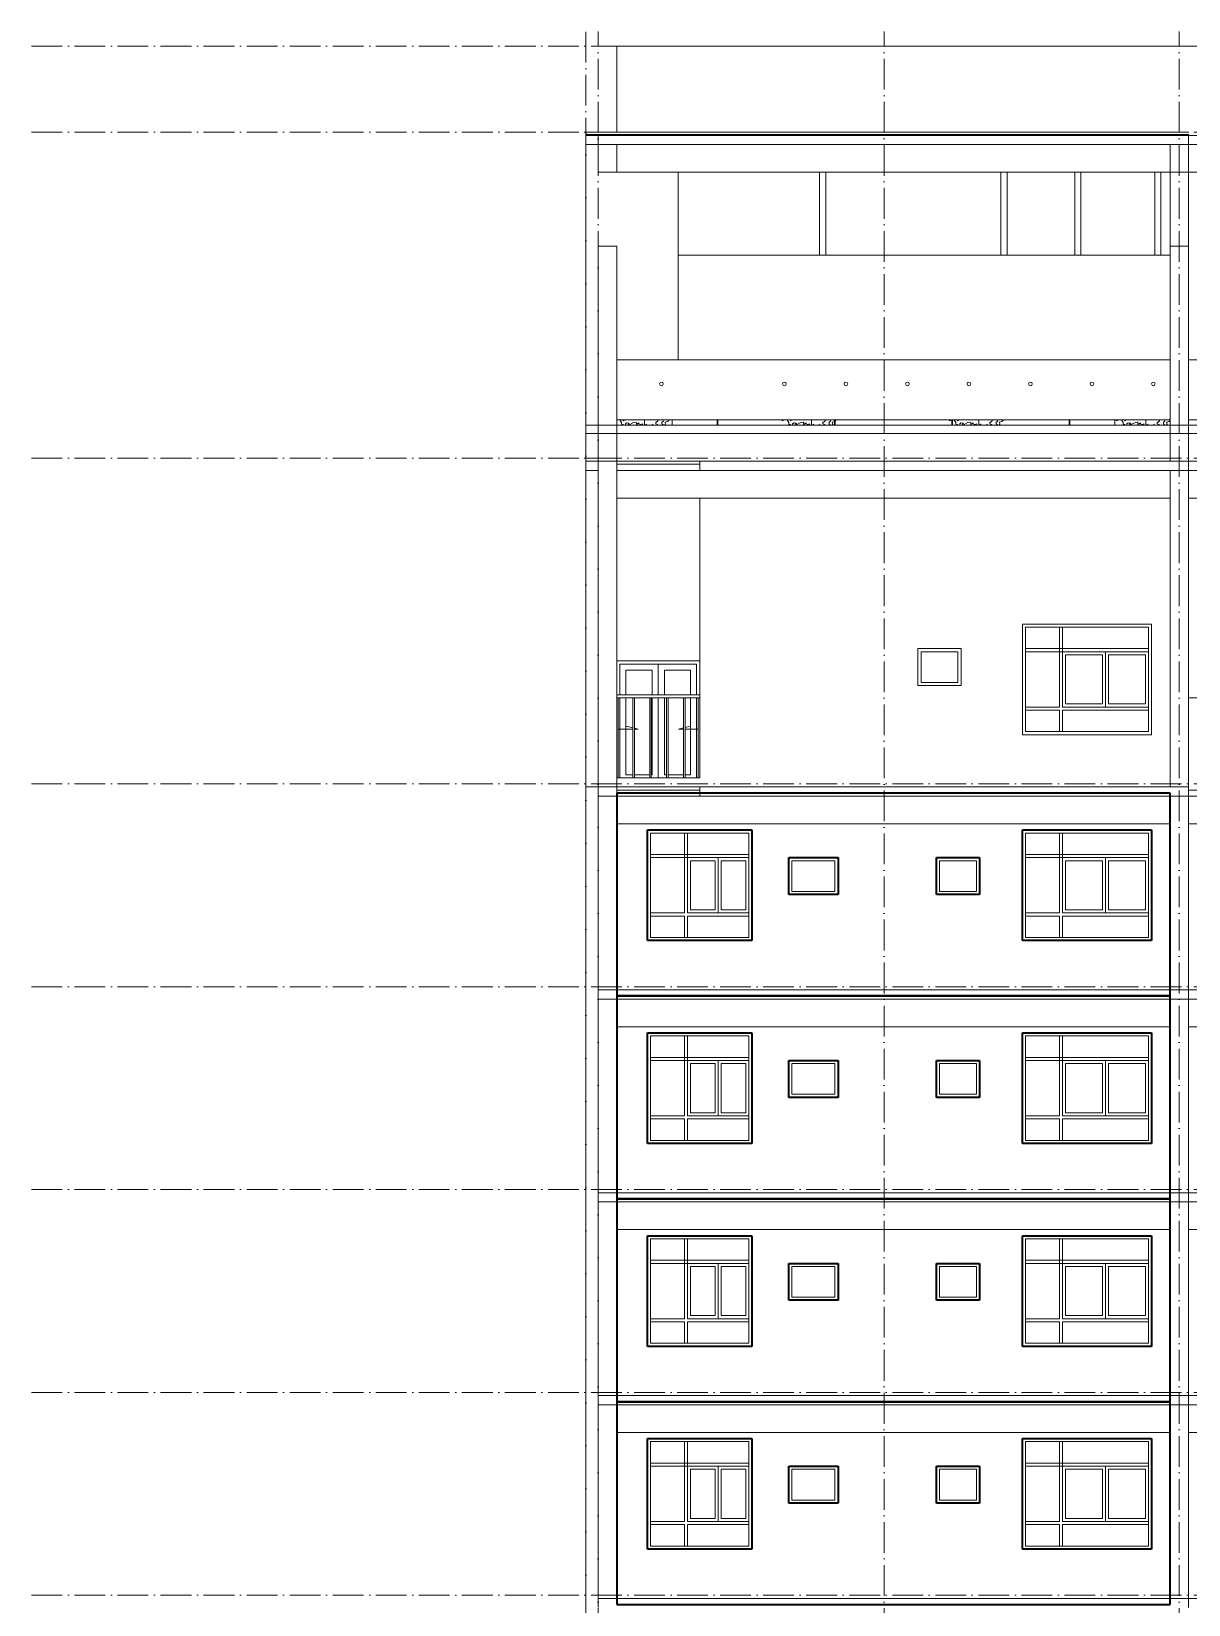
# Model space of a CAD drawing. Header units: millimetres. Extents: x -8482 to 130249, y -7482 to 93550.
# Drawn here: x 68842 to 87661, y 67950 to 93540 of the extents above; entities that cross this region are included whole.
import ezdxf

# ---------------------------------------------------------------- set-up
doc = ezdxf.new("R2010")
doc.units = ezdxf.units.MM
doc.linetypes.add('Grid Line', pattern=[14, 10, -2, 0, -2])
for name, color, linetype, lineweight in [('CUA', 31, 'Continuous', 9), ('L-SITE', 91, 'Continuous', 5), ('NET CAT', 3, 'Continuous', 5), ('NET CATConcrete', 3, 'Continuous', 5), ('NET THAY 1', 41, 'Continuous', 5), ('NET THAY 2', 55, 'Continuous', 5), ('NET-THAY', 2, 'Continuous', 9), ('TRUC', 225, 'Continuous', 5)]:
    doc.layers.add(name, color=color, linetype=linetype, lineweight=lineweight)

# ---------------------------------------------------------------- blocks, each defined once
blk = doc.blocks.new('X-PHONG NGU 2 - X-PHONG NGU 2_Recovery_-378306-MẶT ĐỨNG TRỤC Q-A')
at = {"layer": 'CUA', "color": 7}
for p, q in [((-35500, 83900), (-35500, 82100)), ((-33400, 83900), (-35500, 83900)), ((-35450, 83850), (-33450, 83850)), ((-35450, 82150), (-35450, 83850)), ((-34850, 83850), (-34900, 83850)), ((-34900, 83850), (-34900, 82550)), ((-34850, 82550), (-34850, 83850)), ((-33450, 83850), (-33450, 82150)), ((-33400, 82100), (-33400, 83900)), ((-33450, 83500), (-35450, 83500)), ((-35450, 83500), (-35450, 83450)), ((-35450, 83450), (-33450, 83450)), ((-34150, 83450), (-34850, 83450)), ((-34850, 83450), (-34850, 82550)), ((-34150, 82550), (-34150, 83450)), ((-33450, 83450), (-33450, 83500)), ((-34800, 82600), (-34800, 83400)), ((-34800, 83400), (-34200, 83400)), ((-34200, 83400), (-34200, 82600)), ((-34100, 83400), (-33500, 83400)), ((-34100, 82600), (-34100, 83400)), ((-33500, 83400), (-33500, 82600)), ((-34900, 82550), (-35450, 82550)), ((-35450, 82550), (-35450, 82500)), ((-35450, 82500), (-34900, 82500)), ((-34900, 82500), (-34900, 82150)), ((-33450, 82550), (-34850, 82550)), ((-34850, 82550), (-34150, 82550)), ((-34850, 82150), (-34850, 82500)), ((-34850, 82500), (-33450, 82500)), ((-34200, 82600), (-34800, 82600)), ((-33500, 82600), (-34100, 82600)), ((-33450, 82500), (-33450, 82550)), ((-33450, 82150), (-35450, 82150)), ((-34900, 82150), (-34850, 82150)), ((-35500, 82100), (-33400, 82100))]:
    blk.add_line(p, q, dxfattribs=at)
blk = doc.blocks.new('CUA LO GIA _LUA_ - CUA LO GIA 1350-588160-MẶT ĐỨNG TRỤC Q-A')
at = {"layer": 'CUA', "color": 7}
for p, q in [((-41425, 83250), (-42050, 83250)), ((-42050, 83250), (-42050, 82750)), ((-42050, 83250), (-40800, 83250)), ((-42050, 82750), (-42050, 83250)), ((-41425, 82750), (-41425, 83250)), ((-40800, 83250), (-40800, 82750)), ((-41950, 82750), (-41950, 83150)), ((-41950, 83150), (-41525, 83150)), ((-41525, 83150), (-41525, 82750)), ((-41325, 83150), (-40900, 83150)), ((-41325, 82750), (-41325, 83150)), ((-40900, 83150), (-40900, 82750)), ((-42050, 82700), (-42050, 81400)), ((-42050, 81400), (-42050, 82700)), ((-41950, 81450), (-41950, 82700)), ((-41525, 82700), (-41525, 81450)), ((-41425, 81400), (-41425, 82700)), ((-41325, 81450), (-41325, 82700)), ((-40900, 82700), (-40900, 81450)), ((-40800, 82700), (-40800, 81400)), ((-42075, 82189), (-41838, 82189)), ((-41838, 82211), (-41946, 82240)), ((-41753, 82189), (-41813, 82205)), ((-41813, 82189), (-41753, 82189)), ((-41097, 82189), (-41013, 82211)), ((-41013, 82189), (-41097, 82189)), ((-40988, 82218), (-40904, 82240)), ((-40775, 82189), (-40988, 82189)), ((-41838, 81450), (-41950, 81450)), ((-41563, 81450), (-41813, 81450)), ((-41525, 81450), (-41538, 81450)), ((-41288, 81450), (-41325, 81450)), ((-41013, 81450), (-41263, 81450)), ((-40900, 81450), (-40988, 81450))]:
    blk.add_line(p, q, dxfattribs=at)
blk = doc.blocks.new('Railing - 25mm-666288-MẶT ĐỨNG TRỤC Q-A')
at = {"layer": 'NET THAY 2', "color": 10}
for p, q in [((-41012.573524, 81400), (-41012.573524, 82700)), ((-40987.573524, 81400), (-40987.573524, 82700))]:
    blk.add_line(p, q, dxfattribs=at)
blk = doc.blocks.new('Railing - 25mm-V420-MẶT ĐỨNG TRỤC Q-A')
at = {"layer": 'NET THAY 2', "color": 10}
blk.add_line((-42075.073524, 81400), (-42075.073524, 82700), dxfattribs=at)
blk = doc.blocks.new('Railing - Railing-493335-MẶT ĐỨNG TRỤC Q-A')
for name, p in [('Railing - 25mm-V420-MẶT ĐỨNG TRỤC Q-A', (0, 0)), ('Railing - 25mm-666288-MẶT ĐỨNG TRỤC Q-A', (-825, 0)), ('Railing - 25mm-666288-MẶT ĐỨNG TRỤC Q-A', (-550, 0)), ('Railing - 25mm-666288-MẶT ĐỨNG TRỤC Q-A', (-275, 0)), ('Railing - 25mm-666288-MẶT ĐỨNG TRỤC Q-A', (0, 0)), ('Railing - 25mm-666288-MẶT ĐỨNG TRỤC Q-A', (238, 0))]:
    blk.add_blockref(name, p)
blk = doc.blocks.new('Top Rail Type - Top Rail_Internal_-493478-MẶT ĐỨNG TRỤC Q-A')
at = {"layer": 'NET THAY 1', "color": 10}
for p, q in [((-40750, 82750), (-42100, 82750)), ((-40750, 82700), (-42100, 82700)), ((-40750, 82750), (-40750, 82700))]:
    blk.add_line(p, q, dxfattribs=at)
blk = doc.blocks.new('X-PHONG WC - X-PHONG WC 700-504227-MẶT ĐỨNG TRỤC Q-A')
at = {"layer": 'CUA', "color": 7}
for p, q in [((-36500, 83500), (-37200, 83500)), ((-37200, 83500), (-37200, 82900)), ((-37150, 82950), (-37150, 83450)), ((-37150, 83450), (-36550, 83450)), ((-36550, 83450), (-36550, 82950)), ((-36500, 82900), (-36500, 83500)), ((-36550, 82950), (-37150, 82950)), ((-37200, 82900), (-36500, 82900))]:
    blk.add_line(p, q, dxfattribs=at)
blk = doc.blocks.new('Railing - NBS_RailInfillPnl_Post-V421-MẶT ĐỨNG TRỤC Q-A')
at = {"layer": 'NET THAY 2', "color": 10}
for p, q in [((-29357, 81920), (-29367, 81920)), ((-29367, 81920), (-29367, 81835)), ((-29357, 81835), (-29357, 81920))]:
    blk.add_line(p, q, dxfattribs=at)
blk = doc.blocks.new('Railing - NBS_RailInfillPnl_Post-V422-MẶT ĐỨNG TRỤC Q-A')
at = {"layer": 'NET THAY 2', "color": 10}
for p, q in [((-21717, 82700), (-21717, 81835)), ((-21743, 81835), (-21743, 81920))]:
    blk.add_line(p, q, dxfattribs=at)
blk = doc.blocks.new('Railing - Railing-542844-MẶT ĐỨNG TRỤC Q-A')
at = {"layer": 'NET THAY 1', "color": 10}
for p, q in [((-42600, 87135), (-42400, 87135)), ((-42600, 87135), (-42600, 87000)), ((-42400, 87135), (-32800, 87135)), ((-42400, 87135), (-42400, 87000)), ((-32800, 87135), (-32800, 87000)), ((-32800, 87135), (-31000, 87135)), ((-31000, 87135), (-31000, 87000)), ((-42400, 87000), (-42600, 87000)), ((-32800, 87000), (-42400, 87000)), ((-31000, 87000), (-32800, 87000))]:
    blk.add_line(p, q, dxfattribs=at)
for name, p in [('Railing - NBS_RailInfillPnl_Post-V422-MẶT ĐỨNG TRỤC Q-A', (-9300, 5300)), ('Railing - NBS_RailInfillPnl_Post-V421-MẶT ĐỨNG TRỤC Q-A', (-11100, 5300)), ('Railing - NBS_RailInfillPnl_Post-V421-MẶT ĐỨNG TRỤC Q-A', (-9192, 5300)), ('Railing - NBS_RailInfillPnl_Post-V421-MẶT ĐỨNG TRỤC Q-A', (-7284, 5300)), ('Railing - NBS_RailInfillPnl_Post-V421-MẶT ĐỨNG TRỤC Q-A', (-5376, 5300))]:
    blk.add_blockref(name, p)
blk = doc.blocks.new('Top Rail Type - Top Rail_Internal_-542854-MẶT ĐỨNG TRỤC Q-A')
at = {"layer": 'NET THAY 1', "color": 10}
for p, q in [((-42100, 88200), (-33100, 88200)), ((-32800, 88200), (-31019, 88200)), ((-31019, 88200), (-31019, 87220)), ((-42100, 87220), (-40467, 87220)), ((-40457, 87220), (-38559, 87220)), ((-38549, 87220), (-36651, 87220)), ((-36641, 87220), (-34743, 87220)), ((-34733, 87220), (-33100, 87220)), ((-32800, 87220), (-31019, 87220))]:
    blk.add_line(p, q, dxfattribs=at)
blk = doc.blocks.new('ALB-RAILING 32 - ALB-BALUSTER-537417-MẶT ĐỨNG TRỤC Q-A')
at = {"layer": 'NET THAY 1', "color": 10}
for start, end in [(0, 180), (180, 0)]:
    blk.add_arc((-31972, 87807), 30, start, end, dxfattribs=at)
blk = doc.blocks.new('CAY XANH 1 - CAY XANH_dwg-V438-MẶT ĐỨNG TRỤC Q-A')
at = {"layer": 'L-SITE'}
blk.add_line((-33494, 87135), (-33494, 87150), dxfattribs=at)
at = {"layer": 'L-SITE', "flags": 128}
for points in [[(-33494, 87150), (-33494, 87166), (-33494, 87184), (-33494, 87212), (-33494, 87220)], [(-33494, 87220), (-33494, 87209), (-33494, 87212), (-33494, 87220)], [(-33494, 87220), (-33494, 87209), (-33494, 87188), (-33494, 87190), (-33494, 87163), (-33494, 87147), (-33494, 87135)], [(-33494, 87220), (-33494, 87209), (-33494, 87220)], [(-33494, 87220), (-33494, 87203), (-33494, 87188), (-33494, 87160), (-33494, 87147), (-33494, 87135)], [(-33494, 87135), (-33494, 87157), (-33494, 87190), (-33494, 87200), (-33494, 87218)], [(-33494, 87135), (-33494, 87172), (-33494, 87185), (-33494, 87181), (-33494, 87135)], [(-33494, 87172), (-33494, 87175), (-33494, 87162), (-33494, 87150), (-33494, 87138), (-33494, 87135)], [(-33494, 87135), (-33494, 87160), (-33494, 87147), (-33494, 87163), (-33494, 87175), (-33494, 87160), (-33494, 87135)], [(-33494, 87135), (-33494, 87159), (-33494, 87162), (-33494, 87172)], [(-33494, 87135), (-33494, 87153), (-33494, 87135)], [(-33494, 87135), (-33494, 87150), (-33494, 87135)]]:
    blk.add_lwpolyline(points, dxfattribs=at)
blk = doc.blocks.new('CAY XANH 1 - CAY XANH_dwg-V439-MẶT ĐỨNG TRỤC Q-A')
at = {"layer": 'L-SITE'}
blk.add_line((-33100, 87218), (-33103, 87220), dxfattribs=at)
at = {"layer": 'L-SITE', "flags": 128}
for points in [[(-33975, 87220), (-33970, 87206), (-33942, 87218)], [(-33837, 87135), (-33837, 87147), (-33862, 87147), (-33865, 87163), (-33865, 87181), (-33886, 87209), (-33886, 87220)], [(-33844, 87220), (-33834, 87206), (-33825, 87209), (-33822, 87220)], [(-33750, 87169), (-33784, 87172), (-33803, 87159), (-33803, 87147), (-33797, 87135)], [(-33759, 87135), (-33759, 87156), (-33741, 87159), (-33750, 87169)], [(-33628, 87135), (-33620, 87169), (-33629, 87182), (-33669, 87178), (-33753, 87135)], [(-33525, 87135), (-33527, 87157), (-33555, 87144), (-33583, 87160), (-33583, 87172), (-33604, 87157), (-33602, 87135)], [(-33456, 87135), (-33462, 87151), (-33477, 87135)], [(-33348, 87135), (-33363, 87147), (-33382, 87135)], [(-33273, 87220), (-33273, 87206), (-33295, 87185), (-33310, 87187), (-33310, 87160), (-33279, 87144), (-33275, 87135)], [(-33192, 87220), (-33183, 87200), (-33208, 87185), (-33208, 87157), (-33196, 87144), (-33177, 87135)], [(-33161, 87135), (-33149, 87154), (-33158, 87187), (-33115, 87197), (-33100, 87212)]]:
    blk.add_lwpolyline(points, dxfattribs=at)
blk = doc.blocks.new('CAY XANH 1 - CAY XANH 1-V440-MẶT ĐỨNG TRỤC Q-A')
for name in ['CAY XANH 1 - CAY XANH_dwg-V439-MẶT ĐỨNG TRỤC Q-A', 'CAY XANH 1 - CAY XANH_dwg-V438-MẶT ĐỨNG TRỤC Q-A']:
    blk.add_blockref(name, (0, 0))
blk = doc.blocks.new('CAY XANH 1 - CAY XANH_dwg-V441-MẶT ĐỨNG TRỤC Q-A')
at = {"layer": 'L-SITE', "flags": 128}
for points in [[(-41993, 87135), (-41993, 87147), (-42018, 87147), (-42021, 87163), (-42021, 87181), (-42042, 87209), (-42042, 87220)], [(-42000, 87220), (-41990, 87206), (-41981, 87209), (-41978, 87220)], [(-41906, 87169), (-41940, 87172), (-41959, 87159), (-41959, 87147), (-41953, 87135)], [(-41915, 87135), (-41915, 87156), (-41897, 87159), (-41906, 87169)], [(-41784, 87135), (-41776, 87169), (-41785, 87182), (-41826, 87178), (-41909, 87135)], [(-41681, 87135), (-41683, 87157), (-41711, 87144), (-41739, 87160), (-41739, 87172), (-41760, 87157), (-41758, 87135)], [(-41612, 87135), (-41618, 87151), (-41633, 87135)], [(-41504, 87135), (-41519, 87147), (-41538, 87135)], [(-41429, 87220), (-41429, 87206), (-41451, 87185), (-41466, 87187), (-41466, 87160), (-41435, 87144), (-41431, 87135)], [(-41348, 87220), (-41339, 87200), (-41364, 87185), (-41364, 87157), (-41352, 87144), (-41333, 87135)], [(-41317, 87135), (-41305, 87154), (-41314, 87187), (-41271, 87197), (-41253, 87215), (-41259, 87220)]]:
    blk.add_lwpolyline(points, dxfattribs=at)
blk = doc.blocks.new('CAY XANH 1 - CAY XANH 1-V442-MẶT ĐỨNG TRỤC Q-A')
for name, p in [('CAY XANH 1 - CAY XANH_dwg-V441-MẶT ĐỨNG TRỤC Q-A', (0, 0)), ('CAY XANH 1 - CAY XANH_dwg-V438-MẶT ĐỨNG TRỤC Q-A', (-8156, 0))]:
    blk.add_blockref(name, p)
blk = doc.blocks.new('CAY XANH 1 - CAY XANH_dwg-V443-MẶT ĐỨNG TRỤC Q-A')
at = {"layer": 'L-SITE'}
blk.add_line((-36212, 87135), (-36212, 87150), dxfattribs=at)
at = {"layer": 'L-SITE', "flags": 128}
for points in [[(-36212, 87150), (-36212, 87166), (-36212, 87184), (-36212, 87212), (-36212, 87220)], [(-36212, 87220), (-36212, 87209), (-36212, 87212), (-36212, 87220)], [(-36212, 87220), (-36212, 87209), (-36212, 87188), (-36212, 87190), (-36212, 87163), (-36212, 87147), (-36212, 87135)], [(-36212, 87220), (-36212, 87209), (-36212, 87220)], [(-36212, 87220), (-36212, 87203), (-36212, 87188), (-36212, 87160), (-36212, 87147), (-36212, 87135)], [(-36212, 87135), (-36212, 87157), (-36212, 87190), (-36212, 87200)], [(-36212, 87135), (-36212, 87172), (-36212, 87185), (-36212, 87181), (-36212, 87135)], [(-36212, 87172), (-36212, 87175), (-36212, 87162), (-36212, 87150), (-36212, 87138), (-36212, 87135)], [(-36212, 87135), (-36212, 87160), (-36212, 87147), (-36212, 87163), (-36212, 87175), (-36212, 87160), (-36212, 87135)], [(-36212, 87135), (-36212, 87159), (-36212, 87162), (-36212, 87172)], [(-36212, 87135), (-36212, 87153), (-36212, 87135)], [(-36212, 87135), (-36212, 87150), (-36212, 87135)]]:
    blk.add_lwpolyline(points, dxfattribs=at)
blk = doc.blocks.new('CAY XANH 1 - CAY XANH_dwg-V444-MẶT ĐỨNG TRỤC Q-A')
at = {"layer": 'L-SITE', "flags": 128}
for points in [[(-36694, 87220), (-36689, 87206), (-36661, 87218)], [(-36556, 87135), (-36556, 87147), (-36580, 87147), (-36583, 87163), (-36583, 87181), (-36605, 87209), (-36605, 87220)], [(-36563, 87220), (-36552, 87206), (-36543, 87209), (-36540, 87220)], [(-36469, 87169), (-36503, 87172), (-36521, 87159), (-36521, 87147), (-36516, 87135)], [(-36478, 87135), (-36478, 87156), (-36460, 87159), (-36469, 87169)], [(-36346, 87135), (-36339, 87169), (-36348, 87182), (-36388, 87178), (-36471, 87135)], [(-36243, 87135), (-36245, 87157), (-36273, 87144), (-36301, 87160), (-36301, 87172), (-36323, 87157), (-36321, 87135)], [(-36175, 87135), (-36181, 87151), (-36196, 87135)], [(-36067, 87135), (-36082, 87147), (-36101, 87135)], [(-35991, 87220), (-35991, 87206), (-36014, 87185), (-36029, 87187), (-36029, 87160), (-35998, 87144), (-35994, 87135)], [(-35911, 87220), (-35902, 87200), (-35927, 87185), (-35927, 87157), (-35914, 87144), (-35896, 87135)], [(-35880, 87135), (-35868, 87154), (-35877, 87187), (-35834, 87197), (-35815, 87215), (-35822, 87220)]]:
    blk.add_lwpolyline(points, dxfattribs=at)
blk = doc.blocks.new('CAY XANH 1 - CAY XANH 1-V445-MẶT ĐỨNG TRỤC Q-A')
for name in ['CAY XANH 1 - CAY XANH_dwg-V444-MẶT ĐỨNG TRỤC Q-A', 'CAY XANH 1 - CAY XANH_dwg-V443-MẶT ĐỨNG TRỤC Q-A']:
    blk.add_blockref(name, (0, 0))
blk = doc.blocks.new('CAY XANH 1 - CAY XANH_dwg-V446-MẶT ĐỨNG TRỤC Q-A')
at = {"layer": 'L-SITE', "flags": 128}
for points in [[(-39413, 87220), (-39408, 87206), (-39380, 87218)], [(-39274, 87135), (-39274, 87147), (-39299, 87147), (-39302, 87163), (-39302, 87181), (-39324, 87209), (-39324, 87220)], [(-39281, 87220), (-39271, 87206), (-39262, 87209), (-39259, 87220)], [(-39188, 87169), (-39222, 87172), (-39240, 87159), (-39240, 87147), (-39234, 87135)], [(-39197, 87135), (-39197, 87156), (-39178, 87159), (-39188, 87169)], [(-39065, 87135), (-39057, 87169), (-39066, 87182), (-39107, 87178), (-39190, 87135)], [(-38962, 87135), (-38964, 87157), (-38992, 87144), (-39020, 87160), (-39020, 87172), (-39042, 87157), (-39039, 87135)], [(-38893, 87135), (-38899, 87151), (-38915, 87135)], [(-38786, 87135), (-38800, 87147), (-38820, 87135)], [(-38710, 87220), (-38710, 87206), (-38732, 87185), (-38747, 87187), (-38747, 87160), (-38716, 87144), (-38713, 87135)], [(-38630, 87220), (-38621, 87200), (-38645, 87185), (-38645, 87157), (-38633, 87144), (-38614, 87135)], [(-38598, 87135), (-38586, 87154), (-38596, 87187), (-38559, 87195)], [(-38549, 87200), (-38534, 87215), (-38541, 87220)]]:
    blk.add_lwpolyline(points, dxfattribs=at)
blk = doc.blocks.new('CAY XANH 1 - CAY XANH 1-V447-MẶT ĐỨNG TRỤC Q-A')
for name, p in [('CAY XANH 1 - CAY XANH_dwg-V446-MẶT ĐỨNG TRỤC Q-A', (0, 0)), ('CAY XANH 1 - CAY XANH_dwg-V443-MẶT ĐỨNG TRỤC Q-A', (-2719, 0))]:
    blk.add_blockref(name, p)
blk = doc.blocks.new('ALC1807-ASCENT PLAZA-TANG 23_rvt-2-MẶT ĐỨNG TRỤC Q-A')
at = {"layer": 'NET-THAY', "color": 250, "lineweight": 15}
for p, q in [((-32297, 93300), (-42097, 93300)), ((-42097, 93300), (-42097, 91900)), ((-42097, 91865), (-42097, 91850)), ((-38800, 89900), (-38800, 91250)), ((-38700, 91250), (-38700, 89900)), ((-35850, 89900), (-35850, 91250)), ((-35750, 91250), (-35750, 89900)), ((-34650, 89900), (-34650, 91250)), ((-34550, 91250), (-34550, 89900)), ((-33350, 89900), (-33350, 91250)), ((-33250, 91250), (-33250, 89900)), ((-33100, 89900), (-41100, 89900)), ((-41200, 87220), (-41200, 87135)), ((-34000, 87135), (-34000, 87220)), ((-42400, 87000), (-42600, 87000)), ((-42600, 87000), (-42600, 86600)), ((-42400, 86550), (-42400, 87000)), ((-42400, 87000), (-42200, 87000)), ((-33100, 87000), (-42200, 87000)), ((-33100, 86550), (-33100, 87000)), ((-42600, 86600), (-42400, 86600)), ((-42200, 86550), (-42400, 86550)), ((-42200, 86550), (-33100, 86550)), ((-40750, 81400), (-40750, 85950)), ((-40750, 85950), (-40550, 85950)), ((-33100, 85950), (-40550, 85950)), ((-33100, 81250), (-33100, 85950)), ((-35500, 82100), (-35500, 83900)), ((-35500, 83900), (-33400, 83900)), ((-33400, 83900), (-33400, 82100)), ((-37200, 82900), (-37200, 83500)), ((-37200, 83500), (-36500, 83500)), ((-36500, 83500), (-36500, 82900)), ((-42100, 83300), (-40750, 83300)), ((-36500, 82900), (-37200, 82900)), ((-31281, 82700), (-32800, 82700)), ((-33400, 82100), (-35500, 82100)), ((-40750, 81400), (-42100, 81400)), ((-42100, 81400), (-42100, 81200)), ((-42100, 81200), (-40750, 81200)), ((-40550, 81250), (-40750, 81250)), ((-40750, 81200), (-40750, 81250)), ((-40550, 81250), (-33100, 81250)), ((-32800, 81200), (-31300, 81200))]:
    blk.add_line(p, q, dxfattribs=at)
at = {"layer": 'NET-THAY', "color": 7}
for p, q in [((-42597, 91900), (-32797, 91900)), ((-42597, 91900), (-42597, 91865)), ((-32797, 91865), (-42597, 91865))]:
    blk.add_line(p, q, dxfattribs=at)
at = {"color": 250, "lineweight": 15}
for name, p in [('Top Rail Type - Top Rail_Internal_-542854-MẶT ĐỨNG TRỤC Q-A', (0, 0)), ('Railing - Railing-542844-MẶT ĐỨNG TRỤC Q-A', (0, 0)), ('ALB-RAILING 32 - ALB-BALUSTER-537417-MẶT ĐỨNG TRỤC Q-A', (-9400, 0)), ('ALB-RAILING 32 - ALB-BALUSTER-537417-MẶT ĐỨNG TRỤC Q-A', (-7400, 0)), ('ALB-RAILING 32 - ALB-BALUSTER-537417-MẶT ĐỨNG TRỤC Q-A', (-6400, 0)), ('ALB-RAILING 32 - ALB-BALUSTER-537417-MẶT ĐỨNG TRỤC Q-A', (-5400, 0)), ('ALB-RAILING 32 - ALB-BALUSTER-537417-MẶT ĐỨNG TRỤC Q-A', (-4400, 0)), ('ALB-RAILING 32 - ALB-BALUSTER-537417-MẶT ĐỨNG TRỤC Q-A', (-3400, 0)), ('ALB-RAILING 32 - ALB-BALUSTER-537417-MẶT ĐỨNG TRỤC Q-A', (-2400, 0)), ('ALB-RAILING 32 - ALB-BALUSTER-537417-MẶT ĐỨNG TRỤC Q-A', (-1400, 0)), ('CAY XANH 1 - CAY XANH 1-V442-MẶT ĐỨNG TRỤC Q-A', (0, 0)), ('CAY XANH 1 - CAY XANH 1-V447-MẶT ĐỨNG TRỤC Q-A', (0, 0)), ('CAY XANH 1 - CAY XANH 1-V445-MẶT ĐỨNG TRỤC Q-A', (0, 0)), ('CAY XANH 1 - CAY XANH 1-V440-MẶT ĐỨNG TRỤC Q-A', (0, 0)), ('X-PHONG NGU 2 - X-PHONG NGU 2_Recovery_-378306-MẶT ĐỨNG TRỤC Q-A', (0, 0)), ('X-PHONG WC - X-PHONG WC 700-504227-MẶT ĐỨNG TRỤC Q-A', (0, 0)), ('CUA LO GIA _LUA_ - CUA LO GIA 1350-588160-MẶT ĐỨNG TRỤC Q-A', (0, 0)), ('Top Rail Type - Top Rail_Internal_-493478-MẶT ĐỨNG TRỤC Q-A', (0, 0)), ('Railing - Railing-493335-MẶT ĐỨNG TRỤC Q-A', (0, 0))]:
    blk.add_blockref(name, p, dxfattribs=at)
blk = doc.blocks.new('X-PHONG NGU 2 - X-PHONG NGU 2_Recovery_-60158-MẶT ĐỨNG TRỤC Q-A')
at = {"layer": 'CUA', "color": 90}
for p, q in [((-35500, 24450), (-35500, 22650)), ((-33400, 24450), (-35500, 24450)), ((-35450, 24400), (-33450, 24400)), ((-35450, 22700), (-35450, 24400)), ((-34850, 24400), (-34900, 24400)), ((-34900, 24400), (-34900, 23100)), ((-34850, 23100), (-34850, 24400)), ((-33450, 24400), (-33450, 22700)), ((-33400, 22650), (-33400, 24450)), ((-33450, 24050), (-35450, 24050)), ((-35450, 24050), (-35450, 24000)), ((-35450, 24000), (-33450, 24000)), ((-34150, 24000), (-34850, 24000)), ((-34850, 24000), (-34850, 23100)), ((-34800, 23150), (-34800, 23950)), ((-34800, 23950), (-34200, 23950)), ((-34200, 23950), (-34200, 23150)), ((-34150, 23100), (-34150, 24000)), ((-34100, 23950), (-33500, 23950)), ((-34100, 23150), (-34100, 23950)), ((-33500, 23950), (-33500, 23150)), ((-33450, 24000), (-33450, 24050)), ((-34900, 23100), (-35450, 23100)), ((-35450, 23100), (-35450, 23050)), ((-35450, 23050), (-34900, 23050)), ((-34900, 23050), (-34900, 22700)), ((-33450, 23100), (-34850, 23100)), ((-34850, 23100), (-34150, 23100)), ((-34850, 22700), (-34850, 23050)), ((-34850, 23050), (-33450, 23050)), ((-34200, 23150), (-34800, 23150)), ((-33500, 23150), (-34100, 23150)), ((-33450, 23050), (-33450, 23100)), ((-35500, 22650), (-33400, 22650)), ((-33450, 22700), (-35450, 22700)), ((-34900, 22700), (-34850, 22700))]:
    blk.add_line(p, q, dxfattribs=at)
blk = doc.blocks.new('X-PHONG NGU 2 - X-PHONG NGU 2_Recovery_ 2-194950-MẶT ĐỨNG TRỤC Q-A')
at = {"layer": 'CUA', "color": 90}
for p, q in [((-41600, 24450), (-41600, 22650)), ((-39900, 24450), (-41600, 24450)), ((-41550, 24400), (-39950, 24400)), ((-41550, 22700), (-41550, 24400)), ((-40950, 24400), (-41000, 24400)), ((-41000, 24400), (-41000, 23100)), ((-40950, 23100), (-40950, 24400)), ((-39950, 24400), (-39950, 22700)), ((-39900, 22650), (-39900, 24450)), ((-39950, 24050), (-41550, 24050)), ((-41550, 24050), (-41550, 24000)), ((-41550, 24000), (-39950, 24000)), ((-40450, 24000), (-40950, 24000)), ((-40950, 24000), (-40950, 23100)), ((-40900, 23150), (-40900, 23950)), ((-40900, 23950), (-40500, 23950)), ((-40500, 23950), (-40500, 23150)), ((-40450, 23100), (-40450, 24000)), ((-40400, 23950), (-40000, 23950)), ((-40400, 23150), (-40400, 23950)), ((-40000, 23950), (-40000, 23150)), ((-39950, 24000), (-39950, 24050)), ((-41000, 23100), (-41550, 23100)), ((-41550, 23100), (-41550, 23050)), ((-41550, 23050), (-41000, 23050)), ((-41000, 23050), (-41000, 22700)), ((-39950, 23100), (-40950, 23100)), ((-40950, 23100), (-40450, 23100)), ((-40950, 22700), (-40950, 23050)), ((-40950, 23050), (-39950, 23050)), ((-40500, 23150), (-40900, 23150)), ((-40000, 23150), (-40400, 23150)), ((-39950, 23050), (-39950, 23100)), ((-41600, 22650), (-39900, 22650)), ((-39950, 22700), (-41550, 22700)), ((-41000, 22700), (-40950, 22700))]:
    blk.add_line(p, q, dxfattribs=at)
blk = doc.blocks.new('X-PHONG WC - X-PHONG WC 2-60240-MẶT ĐỨNG TRỤC Q-A')
at = {"layer": 'CUA', "color": 90}
for p, q in [((-38500, 24000), (-39300, 24000)), ((-39300, 24000), (-39300, 23400)), ((-39250, 23450), (-39250, 23950)), ((-39250, 23950), (-38550, 23950)), ((-38550, 23950), (-38550, 23450)), ((-38500, 23400), (-38500, 24000)), ((-39300, 23400), (-38500, 23400)), ((-38550, 23450), (-39250, 23450))]:
    blk.add_line(p, q, dxfattribs=at)
blk = doc.blocks.new('X-PHONG WC - X-PHONG WC 3-194951-MẶT ĐỨNG TRỤC Q-A')
at = {"layer": 'CUA', "color": 90}
for p, q in [((-36200, 24000), (-36900, 24000)), ((-36900, 24000), (-36900, 23400)), ((-36850, 23450), (-36850, 23950)), ((-36850, 23950), (-36250, 23950)), ((-36250, 23950), (-36250, 23450)), ((-36200, 23400), (-36200, 24000)), ((-36900, 23400), (-36200, 23400)), ((-36250, 23450), (-36850, 23450))]:
    blk.add_line(p, q, dxfattribs=at)
blk = doc.blocks.new('ALC1807-ASCENT PLAZA-TANG DIEN HINH-TANG 5_rvt-33-MẶT ĐỨNG TRỤC Q-A')
at = {"layer": 'NET-THAY', "color": 50, "lineweight": 35}
for p, q in [((-36000, 71250), (-42100, 71250)), ((-42100, 71250), (-42100, 67950)), ((-35550, 71250), (-36000, 71250)), ((-33100, 71250), (-35550, 71250)), ((-33100, 67950), (-33100, 71250)), ((-41600, 68850), (-41600, 70650)), ((-41600, 70650), (-39900, 70650)), ((-39900, 70650), (-39900, 68850)), ((-35500, 68850), (-35500, 70650)), ((-35500, 70650), (-33400, 70650)), ((-33400, 70650), (-33400, 68850)), ((-39300, 69600), (-39300, 70200)), ((-39300, 70200), (-38500, 70200)), ((-38500, 70200), (-38500, 69600)), ((-36900, 69600), (-36900, 70200)), ((-36900, 70200), (-36200, 70200)), ((-36200, 70200), (-36200, 69600)), ((-38500, 69600), (-39300, 69600)), ((-36200, 69600), (-36900, 69600)), ((-39900, 68850), (-41600, 68850)), ((-33400, 68850), (-35500, 68850)), ((-42100, 67950), (-36000, 67950)), ((-36000, 67950), (-35550, 67950)), ((-35550, 67950), (-33100, 67950))]:
    blk.add_line(p, q, dxfattribs=at)
at = {"color": 50, "lineweight": 35}
for name in ['X-PHONG NGU 2 - X-PHONG NGU 2_Recovery_ 2-194950-MẶT ĐỨNG TRỤC Q-A', 'X-PHONG NGU 2 - X-PHONG NGU 2_Recovery_-60158-MẶT ĐỨNG TRỤC Q-A', 'X-PHONG WC - X-PHONG WC 2-60240-MẶT ĐỨNG TRỤC Q-A', 'X-PHONG WC - X-PHONG WC 3-194951-MẶT ĐỨNG TRỤC Q-A']:
    blk.add_blockref(name, (0, 46200), dxfattribs=at)
blk = doc.blocks.new('ALC1807-ASCENT PLAZA-TANG DIEN HINH-TANG 5_rvt-34-MẶT ĐỨNG TRỤC Q-A')
at = {"layer": 'NET-THAY', "color": 50, "lineweight": 35}
for p, q in [((-36000, 74550), (-42100, 74550)), ((-42100, 74550), (-42100, 71250)), ((-35550, 74550), (-36000, 74550)), ((-33100, 74550), (-35550, 74550)), ((-33100, 71250), (-33100, 74550)), ((-41600, 72150), (-41600, 73950)), ((-41600, 73950), (-39900, 73950)), ((-39900, 73950), (-39900, 72150)), ((-35500, 72150), (-35500, 73950)), ((-35500, 73950), (-33400, 73950)), ((-33400, 73950), (-33400, 72150)), ((-39300, 72900), (-39300, 73500)), ((-39300, 73500), (-38500, 73500)), ((-38500, 73500), (-38500, 72900)), ((-36900, 72900), (-36900, 73500)), ((-36900, 73500), (-36200, 73500)), ((-36200, 73500), (-36200, 72900)), ((-38500, 72900), (-39300, 72900)), ((-36200, 72900), (-36900, 72900)), ((-39900, 72150), (-41600, 72150)), ((-33400, 72150), (-35500, 72150)), ((-42100, 71250), (-36000, 71250)), ((-36000, 71250), (-35550, 71250)), ((-35550, 71250), (-33100, 71250))]:
    blk.add_line(p, q, dxfattribs=at)
at = {"color": 50, "lineweight": 35}
for name in ['X-PHONG NGU 2 - X-PHONG NGU 2_Recovery_ 2-194950-MẶT ĐỨNG TRỤC Q-A', 'X-PHONG NGU 2 - X-PHONG NGU 2_Recovery_-60158-MẶT ĐỨNG TRỤC Q-A', 'X-PHONG WC - X-PHONG WC 2-60240-MẶT ĐỨNG TRỤC Q-A', 'X-PHONG WC - X-PHONG WC 3-194951-MẶT ĐỨNG TRỤC Q-A']:
    blk.add_blockref(name, (0, 49500), dxfattribs=at)
blk = doc.blocks.new('ALC1807-ASCENT PLAZA-TANG DIEN HINH-TANG 5_rvt-35-MẶT ĐỨNG TRỤC Q-A')
at = {"layer": 'NET-THAY', "color": 50, "lineweight": 35}
for p, q in [((-36000, 77850), (-42100, 77850)), ((-42100, 77850), (-42100, 74550)), ((-35550, 77850), (-36000, 77850)), ((-33100, 77850), (-35550, 77850)), ((-33100, 74550), (-33100, 77850)), ((-41600, 75450), (-41600, 77250)), ((-41600, 77250), (-39900, 77250)), ((-39900, 77250), (-39900, 75450)), ((-35500, 75450), (-35500, 77250)), ((-35500, 77250), (-33400, 77250)), ((-33400, 77250), (-33400, 75450)), ((-39300, 76200), (-39300, 76800)), ((-39300, 76800), (-38500, 76800)), ((-38500, 76800), (-38500, 76200)), ((-36900, 76200), (-36900, 76800)), ((-36900, 76800), (-36200, 76800)), ((-36200, 76800), (-36200, 76200)), ((-38500, 76200), (-39300, 76200)), ((-36200, 76200), (-36900, 76200)), ((-39900, 75450), (-41600, 75450)), ((-33400, 75450), (-35500, 75450)), ((-42100, 74550), (-36000, 74550)), ((-36000, 74550), (-35550, 74550)), ((-35550, 74550), (-33100, 74550))]:
    blk.add_line(p, q, dxfattribs=at)
at = {"color": 50, "lineweight": 35}
for name in ['X-PHONG NGU 2 - X-PHONG NGU 2_Recovery_ 2-194950-MẶT ĐỨNG TRỤC Q-A', 'X-PHONG NGU 2 - X-PHONG NGU 2_Recovery_-60158-MẶT ĐỨNG TRỤC Q-A', 'X-PHONG WC - X-PHONG WC 2-60240-MẶT ĐỨNG TRỤC Q-A', 'X-PHONG WC - X-PHONG WC 3-194951-MẶT ĐỨNG TRỤC Q-A']:
    blk.add_blockref(name, (0, 52800), dxfattribs=at)
blk = doc.blocks.new('ALC1807-ASCENT PLAZA-TANG DIEN HINH-TANG 5_rvt-36-MẶT ĐỨNG TRỤC Q-A')
at = {"layer": 'NET-THAY', "color": 50, "lineweight": 35}
for p, q in [((-36000, 81150), (-42100, 81150)), ((-42100, 81150), (-42100, 77850)), ((-35550, 81150), (-36000, 81150)), ((-33100, 81150), (-35550, 81150)), ((-33100, 77850), (-33100, 81150)), ((-41600, 78750), (-41600, 80550)), ((-41600, 80550), (-39900, 80550)), ((-39900, 80550), (-39900, 78750)), ((-35500, 78750), (-35500, 80550)), ((-35500, 80550), (-33400, 80550)), ((-33400, 80550), (-33400, 78750)), ((-39300, 79500), (-39300, 80100)), ((-39300, 80100), (-38500, 80100)), ((-38500, 80100), (-38500, 79500)), ((-36900, 79500), (-36900, 80100)), ((-36900, 80100), (-36200, 80100)), ((-36200, 80100), (-36200, 79500)), ((-38500, 79500), (-39300, 79500)), ((-36200, 79500), (-36900, 79500)), ((-39900, 78750), (-41600, 78750)), ((-33400, 78750), (-35500, 78750)), ((-42100, 77850), (-36000, 77850)), ((-36000, 77850), (-35550, 77850)), ((-35550, 77850), (-33100, 77850))]:
    blk.add_line(p, q, dxfattribs=at)
at = {"color": 50, "lineweight": 35}
for name in ['X-PHONG NGU 2 - X-PHONG NGU 2_Recovery_ 2-194950-MẶT ĐỨNG TRỤC Q-A', 'X-PHONG NGU 2 - X-PHONG NGU 2_Recovery_-60158-MẶT ĐỨNG TRỤC Q-A', 'X-PHONG WC - X-PHONG WC 2-60240-MẶT ĐỨNG TRỤC Q-A', 'X-PHONG WC - X-PHONG WC 3-194951-MẶT ĐỨNG TRỤC Q-A']:
    blk.add_blockref(name, (0, 56100), dxfattribs=at)

msp = doc.modelspace()

# ---------------------------------------------------------------- linework, layer by layer
at = {"layer": 'NET CAT'}
for p, q in [((78060.6, 91700), (77860.6, 91700)), ((77860.6, 91700), (77860.6, 86550)), ((79360.6, 88200), (79360.6, 91250)), ((87360.6, 90050), (87360.6, 91250)), ((87660.6, 91250), (87660.6, 90050)), ((78060.6, 90050), (78060.6, 81250)), ((78360.6, 90050), (78060.6, 90050)), ((78360.6, 90050), (78360.6, 86500)), ((87360.6, 90050), (87360.6, 86550)), ((87660.6, 90050), (87360.6, 90050)), ((87660.6, 90050), (87660.6, 86550)), ((77860.6, 86550), (78060.6, 86550)), ((78360.6, 86500), (78360.6, 86400)), ((87360.6, 86550), (87660.6, 86550)), ((77860.6, 86400), (78060.6, 86400)), ((77860.6, 86400), (77860.6, 81250)), ((78360.6, 86400), (78360.6, 81250)), ((87360.6, 86400), (87660.6, 86400)), ((87360.6, 86400), (87360.6, 85950)), ((87660.6, 86400), (87660.6, 81250)), ((77860.6, 81250), (77860.6, 5450)), ((78060.6, 81250), (77860.6, 81250)), ((78360.6, 81250), (78060.6, 81250)), ((87660.6, 81250), (87360.6, 81250)), ((78360.6, 81100), (78060.6, 81100)), ((78060.6, 81100), (78060.6, 77950)), ((87660.6, 81100), (87360.6, 81100)), ((87660.6, 81100), (87660.6, 77950)), ((78360.6, 80650), (78360.6, 77950)), ((87360.6, 80650), (87360.6, 77950)), ((78060.6, 77950), (78360.6, 77950)), ((78060.6, 77800), (78360.6, 77800)), ((78060.6, 77800), (78060.6, 74650)), ((87360.6, 77950), (87660.6, 77950)), ((87360.6, 77800), (87660.6, 77800)), ((87660.6, 77800), (87660.6, 74650)), ((78360.6, 77350), (78360.6, 74650)), ((87360.6, 77350), (87360.6, 74650)), ((78060.6, 74650), (78360.6, 74650)), ((78060.6, 74500), (78360.6, 74500)), ((78060.6, 74500), (78060.6, 71350)), ((87360.6, 74650), (87660.6, 74650)), ((87360.6, 74500), (87660.6, 74500)), ((87660.6, 74500), (87660.6, 71350)), ((78360.6, 74050), (78360.6, 71350)), ((87360.6, 74050), (87360.6, 71350)), ((78360.6, 71350), (78060.6, 71350)), ((78060.6, 71200), (78360.6, 71200)), ((78060.6, 71200), (78060.6, 68050)), ((87660.6, 71350), (87360.6, 71350)), ((87360.6, 71200), (87660.6, 71200)), ((87660.6, 71200), (87660.6, 68050)), ((78360.6, 70750), (78360.6, 68050)), ((87360.6, 70750), (87360.6, 68050)), ((78360.6, 68050), (78060.6, 68050)), ((87660.6, 68050), (87360.6, 68050))]:
    msp.add_line(p, q, dxfattribs=at)
at = {"layer": 'NET CATConcrete'}
for p, q in [((78060.6, 91250), (78060.6, 91700)), ((79710.6, 91700), (78360.6, 91700)), ((78360.6, 91700), (78360.6, 91250)), ((87360.6, 91700), (79710.6, 91700)), ((87360.6, 91250), (87360.6, 91700)), ((89160.6, 91700), (87660.6, 91700)), ((87660.6, 91700), (87660.6, 91250)), ((78360.6, 91250), (78060.6, 91250)), ((79710.6, 91250), (78360.6, 91250)), ((87360.6, 91250), (79710.6, 91250)), ((87660.6, 91250), (87360.6, 91250)), ((89160.6, 91250), (87660.6, 91250)), ((79710.6, 86400), (78360.6, 86400)), ((78360.6, 86400), (78360.6, 85950)), ((87360.6, 86400), (79710.6, 86400)), ((87360.6, 85950), (87360.6, 86400)), ((89160.6, 86400), (87660.6, 86400)), ((79710.6, 85950), (78360.6, 85950)), ((89160.6, 85950), (87660.6, 85950)), ((79710.6, 81100), (78360.6, 81100)), ((87360.6, 81100), (79710.6, 81100)), ((87360.6, 80650), (78360.6, 80650)), ((89160.6, 80650), (87660.6, 80650)), ((87360.6, 77800), (78360.6, 77800)), ((87360.6, 77350), (78360.6, 77350)), ((89160.6, 77350), (87660.6, 77350)), ((87360.6, 74500), (78360.6, 74500)), ((87360.6, 74050), (78360.6, 74050)), ((89160.6, 74050), (87660.6, 74050)), ((87360.6, 71200), (78360.6, 71200)), ((87360.6, 70750), (78360.6, 70750)), ((89160.6, 70750), (87660.6, 70750))]:
    msp.add_line(p, q, dxfattribs=at)
at = {"layer": 'NET-THAY'}
for p, q in [((77860.6, 91850), (96860.6, 91850)), ((77860.6, 91700), (77860.6, 91850)), ((96860.6, 91700), (77860.6, 91700)), ((78060.6, 91850), (78060.6, 91700)), ((87660.6, 91700), (87660.6, 91850)), ((77860.6, 86550), (78060.6, 86550)), ((77860.6, 86400), (77860.6, 86550)), ((78360.6, 86500), (79710.6, 86500)), ((78360.6, 86500), (78360.6, 86400)), ((79710.6, 86550), (91895.6, 86550)), ((79710.6, 86550), (79710.6, 86400)), ((87660.6, 86400), (87660.6, 86550)), ((78060.6, 86400), (77860.6, 86400)), ((91895.6, 86400), (78360.6, 86400)), ((78060.6, 81250), (79710.6, 81250)), ((78060.6, 81250), (78060.6, 81100)), ((78360.6, 81200), (79710.6, 81200)), ((78360.6, 81200), (78360.6, 81100)), ((79710.6, 81200), (79710.6, 81100)), ((87360.6, 81250), (87660.6, 81250)), ((87660.6, 81100), (87660.6, 81250)), ((98760.6, 81100), (78060.6, 81100)), ((78060.6, 77950), (98760.6, 77950)), ((78060.6, 77950), (78060.6, 77800)), ((98760.6, 77800), (78060.6, 77800)), ((87660.6, 77800), (87660.6, 77950)), ((78060.6, 74650), (98760.6, 74650)), ((78060.6, 74650), (78060.6, 74500)), ((98760.6, 74500), (78060.6, 74500)), ((87660.6, 74500), (87660.6, 74650)), ((78060.6, 71350), (98760.6, 71350)), ((78060.6, 71350), (78060.6, 71200)), ((98760.6, 71200), (78060.6, 71200)), ((87660.6, 71200), (87660.6, 71350)), ((78060.6, 68050), (98760.6, 68050)), ((78060.6, 68050), (78060.6, 67900)), ((87660.6, 67900), (87660.6, 68050))]:
    msp.add_line(p, q, dxfattribs=at)
at = {"layer": 'TRUC', "linetype": 'Grid Line', "ltscale": 50}
for p, q in [((77860.6, -3579.7), (77860.6, 93540.4)), ((78060.6, -6119.7), (78060.6, 93540.4)), ((82710.6, -6119.7), (82710.6, 93540.4)), ((87510.6, -6119.7), (87510.6, 93540.4)), ((68842.1, 93300), (128842.1, 93300)), ((68842.1, 91900), (128842.1, 91900)), ((68842.1, 86600), (128842.1, 86600)), ((68842.1, 81300), (128842.1, 81300)), ((68842.1, 78000), (128842.1, 78000)), ((68842.1, 74700), (128842.1, 74700)), ((68842.1, 71400), (128842.1, 71400)), ((68842.1, 68100), (128842.1, 68100))]:
    msp.add_line(p, q, dxfattribs=at)

# ---------------------------------------------------------------- block references
at = {"color": 130, "lineweight": 5}
for name in ['ALC1807-ASCENT PLAZA-TANG 23_rvt-2-MẶT ĐỨNG TRỤC Q-A', 'ALC1807-ASCENT PLAZA-TANG DIEN HINH-TANG 5_rvt-36-MẶT ĐỨNG TRỤC Q-A', 'ALC1807-ASCENT PLAZA-TANG DIEN HINH-TANG 5_rvt-35-MẶT ĐỨNG TRỤC Q-A', 'ALC1807-ASCENT PLAZA-TANG DIEN HINH-TANG 5_rvt-34-MẶT ĐỨNG TRỤC Q-A', 'ALC1807-ASCENT PLAZA-TANG DIEN HINH-TANG 5_rvt-33-MẶT ĐỨNG TRỤC Q-A']:
    msp.add_blockref(name, (120460.5, 0), dxfattribs=at)

doc.saveas('drawing.dxf')
